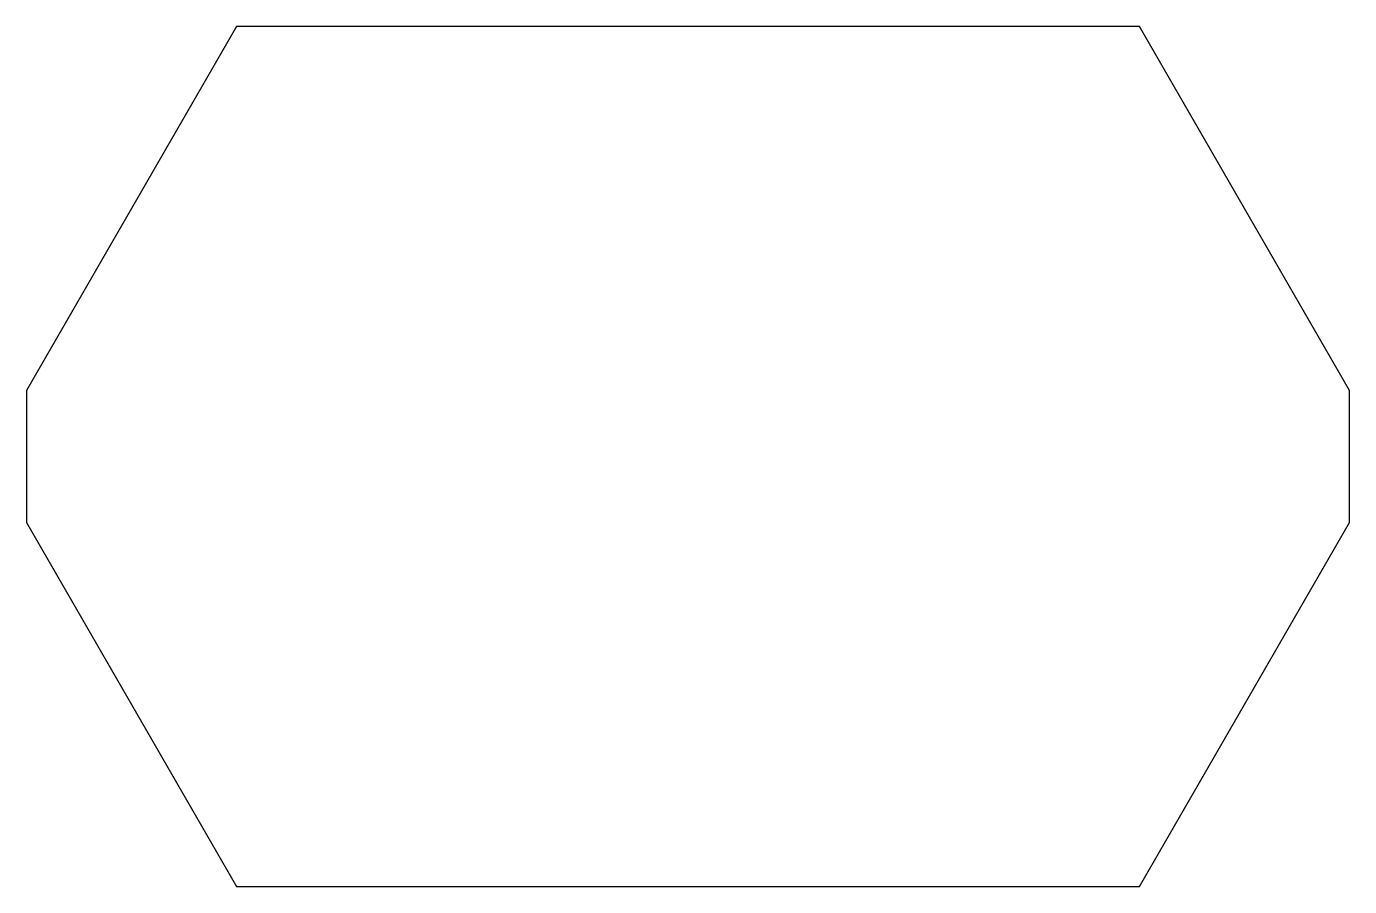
# Model space of a CAD drawing. Header units: millimetres. Extents: x -20 to 20, y -13 to 13.
import ezdxf

# ---------------------------------------------------------------- set-up
doc = ezdxf.new("R2010")
doc.units = ezdxf.units.MM
doc.layers.get('0').update_dxf_attribs({"lineweight": 25, "true_color": 0xffffff})

msp = doc.modelspace()

# ---------------------------------------------------------------- linework, layer by layer
at = {"flags": 128}
msp.add_lwpolyline([(-13.649, 13), (-20, 2), (-20, -2), (-13.649, -13), (13.649, -13), (20, -2), (20, 2), (13.649, 13)], close=True, dxfattribs=at)

doc.saveas('drawing.dxf')
